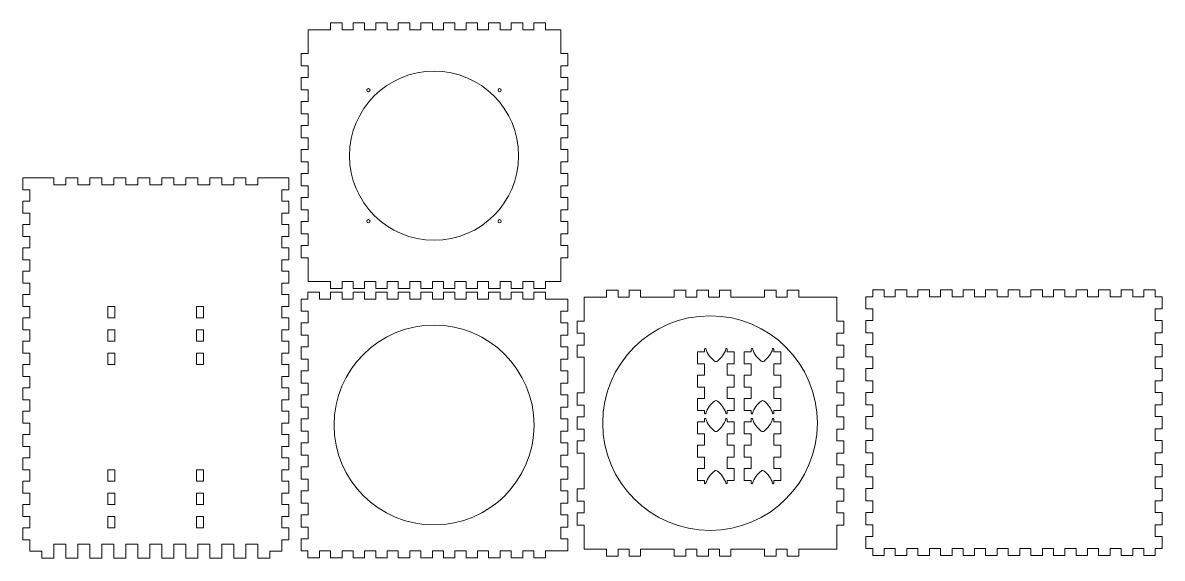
# Model space of a CAD drawing. Header units: millimetres. Extents: x -244 to 742, y -6 to 1081.
# Drawn here: x -244 to 732, y 622 to 1081 of the extents above; entities that cross this region are included whole.
import ezdxf

# ---------------------------------------------------------------- set-up
doc = ezdxf.new("R2010")
doc.units = ezdxf.units.MM
doc.layers.add('cut', color=1, linetype='Continuous', lineweight=20, true_color=0xff0000)

msp = doc.modelspace()

# ---------------------------------------------------------------- linework, layer by layer
at = {"layer": 'cut'}
for p, q in [((9.78, 1075), (0, 1075)), ((0, 1064.61), (0, 1075)), ((9.78, 1075), (19.26, 1075)), ((19.26, 1075), (19.26, 1081)), ((19.26, 1081), (29.14, 1081)), ((29.14, 1081), (29.14, 1075)), ((29.14, 1075), (38.62, 1075)), ((38.62, 1075), (38.62, 1081)), ((38.62, 1081), (48.5, 1081)), ((48.5, 1081), (48.5, 1075)), ((48.5, 1075), (57.98, 1075)), ((57.98, 1075), (57.98, 1081)), ((57.98, 1081), (67.86, 1081)), ((67.86, 1081), (67.86, 1075)), ((67.86, 1075), (77.34, 1075)), ((77.34, 1075), (77.34, 1081)), ((77.34, 1081), (87.22, 1081)), ((87.22, 1081), (87.22, 1075)), ((87.22, 1075), (96.7, 1075)), ((96.7, 1075), (96.7, 1081)), ((96.7, 1081), (106.58, 1081)), ((106.58, 1081), (106.58, 1075)), ((106.58, 1075), (116.06, 1075)), ((116.06, 1075), (116.06, 1081)), ((116.06, 1081), (125.94, 1081)), ((125.94, 1081), (125.94, 1075)), ((125.94, 1075), (135.42, 1075)), ((135.42, 1075), (135.42, 1081)), ((135.42, 1081), (145.3, 1081)), ((145.3, 1081), (145.3, 1075)), ((145.3, 1075), (154.78, 1075)), ((154.78, 1075), (154.78, 1081)), ((154.78, 1081), (164.66, 1081)), ((164.66, 1081), (164.66, 1075)), ((164.66, 1075), (174.14, 1075)), ((174.14, 1075), (174.14, 1081)), ((174.14, 1081), (184.02, 1081)), ((184.02, 1081), (184.02, 1075)), ((184.02, 1075), (193.5, 1075)), ((193.5, 1075), (193.5, 1081)), ((193.5, 1081), (203.38, 1081)), ((203.38, 1081), (203.38, 1075)), ((203.38, 1075), (212.86, 1075)), ((212.86, 1075), (216.74, 1075)), ((216.74, 1054.53), (216.74, 1075)), ((0, 1054.53), (0, 1064.61)), ((-6, 1044.04), (-6, 1054.53)), ((-6, 1054.53), (0, 1054.53)), ((222.74, 1054.53), (216.74, 1054.53)), ((222.74, 1044.04), (222.74, 1054.53)), ((0, 1044.04), (-6, 1044.04)), ((0, 1033.96), (0, 1044.04)), ((216.74, 1033.96), (216.74, 1044.04)), ((216.74, 1044.04), (222.74, 1044.04)), ((-6, 1023.47), (-6, 1033.96)), ((-6, 1033.96), (0, 1033.96)), ((222.74, 1033.96), (216.74, 1033.96)), ((222.74, 1023.47), (222.74, 1033.96)), ((0, 1023.47), (-6, 1023.47)), ((0, 1013.39), (0, 1023.47)), ((216.74, 1013.39), (216.74, 1023.47)), ((216.74, 1023.47), (222.74, 1023.47)), ((-6, 1002.9), (-6, 1013.39)), ((-6, 1013.39), (0, 1013.39)), ((222.74, 1013.39), (216.74, 1013.39)), ((222.74, 1002.9), (222.74, 1013.39)), ((0, 1002.9), (-6, 1002.9)), ((0, 992.81), (0, 1002.9)), ((216.74, 992.81), (216.74, 1002.9)), ((216.74, 1002.9), (222.74, 1002.9)), ((-6, 982.33), (-6, 992.81)), ((-6, 992.81), (0, 992.81)), ((222.74, 992.81), (216.74, 992.81)), ((222.74, 982.33), (222.74, 992.81)), ((0, 982.33), (-6, 982.33)), ((0, 972.24), (0, 982.33)), ((216.74, 972.24), (216.74, 982.33)), ((216.74, 982.33), (222.74, 982.33)), ((-6, 961.76), (-6, 972.24)), ((-6, 972.24), (0, 972.24)), ((222.74, 972.24), (216.74, 972.24)), ((222.74, 961.76), (222.74, 972.24)), ((0, 961.76), (-6, 961.76)), ((0, 951.67), (0, 961.76)), ((216.74, 951.67), (216.74, 961.76)), ((216.74, 961.76), (222.74, 961.76)), ((-228.26, 947.89), (-244.45, 947.89)), ((-244.45, 947.89), (-244.45, 937.69)), ((-217.77, 947.89), (-228.26, 947.89)), ((-217.77, 941.89), (-217.77, 947.89)), ((-197.2, 947.89), (-207.69, 947.89)), ((-207.69, 947.89), (-207.69, 941.89)), ((-197.2, 941.89), (-197.2, 947.89)), ((-176.63, 947.89), (-187.12, 947.89)), ((-187.12, 947.89), (-187.12, 941.89)), ((-176.63, 941.89), (-176.63, 947.89)), ((-156.06, 947.89), (-166.55, 947.89)), ((-166.55, 947.89), (-166.55, 941.89)), ((-156.06, 941.89), (-156.06, 947.89)), ((-135.49, 947.89), (-145.97, 947.89)), ((-145.97, 947.89), (-145.97, 941.89)), ((-135.49, 941.89), (-135.49, 947.89)), ((-114.92, 947.89), (-125.4, 947.89)), ((-125.4, 947.89), (-125.4, 941.89)), ((-114.92, 941.89), (-114.92, 947.89)), ((-94.35, 947.89), (-104.83, 947.89)), ((-104.83, 947.89), (-104.83, 941.89)), ((-94.35, 941.89), (-94.35, 947.89)), ((-73.77, 947.89), (-84.26, 947.89)), ((-84.26, 947.89), (-84.26, 941.89)), ((-73.77, 941.89), (-73.77, 947.89)), ((-53.2, 947.89), (-63.69, 947.89)), ((-63.69, 947.89), (-63.69, 941.89)), ((-53.2, 941.89), (-53.2, 947.89)), ((-43.12, 947.89), (-16.45, 947.89)), ((-43.12, 947.89), (-43.12, 941.89)), ((-16.45, 947.89), (-16.45, 937.69)), ((-6, 941.19), (-6, 951.67)), ((-6, 951.67), (0, 951.67)), ((222.74, 951.67), (216.74, 951.67)), ((222.74, 941.19), (222.74, 951.67)), ((-244.45, 937.69), (-238.45, 937.69)), ((-238.45, 937.69), (-238.45, 927.89)), ((-207.69, 941.89), (-217.77, 941.89)), ((-187.12, 941.89), (-197.2, 941.89)), ((-166.55, 941.89), (-176.63, 941.89)), ((-145.97, 941.89), (-156.06, 941.89)), ((-125.4, 941.89), (-135.49, 941.89)), ((-104.83, 941.89), (-114.92, 941.89)), ((-84.26, 941.89), (-94.35, 941.89)), ((-63.69, 941.89), (-73.77, 941.89)), ((-43.12, 941.89), (-53.2, 941.89)), ((-16.45, 937.69), (-22.45, 937.69)), ((-22.45, 937.69), (-22.45, 927.89)), ((0, 941.19), (-6, 941.19)), ((0, 931.1), (0, 941.19)), ((216.74, 931.1), (216.74, 941.19)), ((216.74, 941.19), (222.74, 941.19)), ((-238.45, 927.89), (-244.45, 927.89)), ((-244.45, 927.89), (-244.45, 917.69)), ((-22.45, 927.89), (-16.45, 927.89)), ((-16.45, 927.89), (-16.45, 917.69)), ((-6, 920.61), (-6, 931.1)), ((-6, 931.1), (0, 931.1)), ((222.74, 931.1), (216.74, 931.1)), ((222.74, 920.61), (222.74, 931.1)), ((0, 920.61), (-6, 920.61)), ((0, 910.53), (0, 920.61)), ((216.74, 910.53), (216.74, 920.61)), ((216.74, 920.61), (222.74, 920.61)), ((-244.45, 917.69), (-238.45, 917.69)), ((-238.45, 917.69), (-238.45, 907.89)), ((-16.45, 917.69), (-22.45, 917.69)), ((-22.45, 917.69), (-22.45, 907.89)), ((-6, 900.04), (-6, 910.53)), ((-6, 910.53), (0, 910.53)), ((222.74, 910.53), (216.74, 910.53)), ((222.74, 900.04), (222.74, 910.53)), ((-238.45, 907.89), (-244.45, 907.89)), ((-244.45, 907.89), (-244.45, 897.69)), ((-22.45, 907.89), (-16.45, 907.89)), ((-16.45, 907.89), (-16.45, 897.69)), ((0, 900.04), (-6, 900.04)), ((0, 889.96), (0, 900.04)), ((216.74, 889.96), (216.74, 900.04)), ((216.74, 900.04), (222.74, 900.04)), ((-244.45, 897.69), (-238.45, 897.69)), ((-238.45, 897.69), (-238.45, 887.89)), ((-16.45, 897.69), (-22.45, 897.69)), ((-22.45, 897.69), (-22.45, 887.89)), ((-6, 879.47), (-6, 889.96)), ((-6, 889.96), (0, 889.96)), ((222.74, 889.96), (216.74, 889.96)), ((222.74, 879.47), (222.74, 889.96)), ((-238.45, 887.89), (-244.45, 887.89)), ((-244.45, 887.89), (-244.45, 877.69)), ((-22.45, 887.89), (-16.45, 887.89)), ((-16.45, 887.89), (-16.45, 877.69)), ((0, 879.47), (-6, 879.47)), ((0, 869.39), (0, 879.47)), ((216.74, 859), (216.74, 879.47)), ((216.74, 879.47), (222.74, 879.47)), ((-244.45, 877.69), (-238.45, 877.69)), ((-238.45, 877.69), (-238.45, 867.89)), ((-16.45, 877.69), (-22.45, 877.69)), ((-22.45, 877.69), (-22.45, 867.89)), ((0, 869.39), (0, 859)), ((-238.45, 867.89), (-244.45, 867.89)), ((-244.45, 867.89), (-244.45, 857.69)), ((-22.45, 867.89), (-16.45, 867.89)), ((-16.45, 867.89), (-16.45, 857.69)), ((-244.45, 857.69), (-238.45, 857.69)), ((-238.45, 857.69), (-238.45, 847.89)), ((-16.45, 857.69), (-22.45, 857.69)), ((-22.45, 857.69), (-22.45, 847.89)), ((-0.1, 844), (-0.1, 850)), ((-0.1, 850), (9.78, 850)), ((19.26, 859), (0, 859)), ((9.78, 850), (9.78, 844)), ((19.26, 859), (19.26, 853)), ((19.26, 853), (29.14, 853)), ((19.26, 844), (19.26, 850)), ((19.26, 850), (29.14, 850)), ((29.14, 853), (29.14, 859)), ((29.14, 859), (38.62, 859)), ((29.14, 850), (29.14, 844)), ((38.62, 859), (38.62, 853)), ((38.62, 853), (48.5, 853)), ((38.62, 844), (38.62, 850)), ((38.62, 850), (48.5, 850)), ((48.5, 853), (48.5, 859)), ((48.5, 859), (57.98, 859)), ((48.5, 850), (48.5, 844)), ((57.98, 859), (57.98, 853)), ((57.98, 853), (67.86, 853)), ((57.98, 844), (57.98, 850)), ((57.98, 850), (67.86, 850)), ((67.86, 853), (67.86, 859)), ((67.86, 859), (77.34, 859)), ((67.86, 850), (67.86, 844)), ((77.34, 859), (77.34, 853)), ((77.34, 853), (87.22, 853)), ((77.34, 844), (77.34, 850)), ((77.34, 850), (87.22, 850)), ((87.22, 853), (87.22, 859)), ((87.22, 859), (96.7, 859)), ((87.22, 850), (87.22, 844)), ((96.7, 859), (96.7, 853)), ((96.7, 853), (106.58, 853)), ((96.7, 844), (96.7, 850)), ((96.7, 850), (106.58, 850)), ((106.58, 853), (106.58, 859)), ((106.58, 859), (116.06, 859)), ((106.58, 850), (106.58, 844)), ((116.06, 859), (116.06, 853)), ((116.06, 853), (125.94, 853)), ((116.06, 844), (116.06, 850)), ((116.06, 850), (125.94, 850)), ((125.94, 853), (125.94, 859)), ((125.94, 859), (135.42, 859)), ((125.94, 850), (125.94, 844)), ((135.42, 859), (135.42, 853)), ((135.42, 853), (145.3, 853)), ((135.42, 844), (135.42, 850)), ((135.42, 850), (145.3, 850)), ((145.3, 853), (145.3, 859)), ((145.3, 859), (154.78, 859)), ((145.3, 850), (145.3, 844)), ((154.78, 859), (154.78, 853)), ((154.78, 853), (164.66, 853)), ((154.78, 844), (154.78, 850)), ((154.78, 850), (164.66, 850)), ((164.66, 853), (164.66, 859)), ((164.66, 859), (174.14, 859)), ((164.66, 850), (164.66, 844)), ((174.14, 859), (174.14, 853)), ((174.14, 853), (184.02, 853)), ((174.14, 844), (174.14, 850)), ((174.14, 850), (184.02, 850)), ((184.02, 853), (184.02, 859)), ((184.02, 859), (193.5, 859)), ((184.02, 850), (184.02, 844)), ((193.5, 859), (193.5, 853)), ((193.5, 853), (203.38, 853)), ((193.5, 844), (193.5, 850)), ((193.5, 850), (203.38, 850)), ((203.38, 853), (203.38, 859)), ((203.38, 859), (212.86, 859)), ((203.38, 850), (203.38, 844)), ((212.86, 859), (216.74, 859)), ((255.77, 845.69), (255.77, 851.69)), ((255.77, 851.69), (265.65, 851.69)), ((265.65, 851.69), (265.65, 845.69)), ((275.13, 845.69), (275.13, 851.69)), ((275.13, 851.69), (285.01, 851.69)), ((285.01, 851.69), (285.01, 845.69)), ((313.85, 845.69), (313.85, 851.69)), ((313.85, 851.69), (323.73, 851.69)), ((323.73, 851.69), (323.73, 845.69)), ((333.21, 845.69), (333.21, 851.69)), ((333.21, 851.69), (343.09, 851.69)), ((343.09, 851.69), (343.09, 845.69)), ((352.57, 845.69), (352.57, 851.69)), ((352.57, 851.69), (362.45, 851.69)), ((362.45, 851.69), (362.45, 845.69)), ((391.29, 845.69), (391.29, 851.69)), ((391.29, 851.69), (401.17, 851.69)), ((401.17, 851.69), (401.17, 845.69)), ((410.65, 845.69), (410.65, 851.69)), ((410.65, 851.69), (420.53, 851.69)), ((420.53, 851.69), (420.53, 845.69)), ((483.9, 846), (483.9, 852)), ((483.9, 852), (493.78, 852)), ((493.78, 852), (493.78, 846)), ((503.26, 846), (503.26, 852)), ((503.26, 852), (513.14, 852)), ((513.14, 852), (513.14, 846)), ((522.62, 846), (522.62, 852)), ((522.62, 852), (532.5, 852)), ((532.5, 852), (532.5, 846)), ((541.98, 846), (541.98, 852)), ((541.98, 852), (551.86, 852)), ((551.86, 852), (551.86, 846)), ((561.34, 846), (561.34, 852)), ((561.34, 852), (571.22, 852)), ((571.22, 852), (571.22, 846)), ((580.7, 846), (580.7, 852)), ((580.7, 852), (590.58, 852)), ((590.58, 852), (590.58, 846)), ((600.06, 846), (600.06, 852)), ((600.06, 852), (609.94, 852)), ((609.94, 852), (609.94, 846)), ((619.42, 846), (619.42, 852)), ((619.42, 852), (629.3, 852)), ((629.3, 852), (629.3, 846)), ((638.78, 846), (638.78, 852)), ((638.78, 852), (648.66, 852)), ((648.66, 852), (648.66, 846)), ((658.14, 846), (658.14, 852)), ((658.14, 852), (668.02, 852)), ((668.02, 852), (668.02, 846)), ((677.5, 846), (677.5, 852)), ((677.5, 852), (687.38, 852)), ((687.38, 852), (687.38, 846)), ((696.86, 846), (696.86, 852)), ((696.86, 852), (706.74, 852)), ((706.74, 852), (706.74, 846)), ((716.22, 846), (716.22, 852)), ((716.22, 852), (726.1, 852)), ((726.1, 852), (726.1, 846)), ((-238.45, 847.89), (-244.45, 847.89)), ((-244.45, 847.89), (-244.45, 837.69)), ((-22.45, 847.89), (-16.45, 847.89)), ((-16.45, 847.89), (-16.45, 837.69)), ((-6, 833.61), (-6, 844)), ((-6, 844), (-0.1, 844)), ((9.78, 844), (19.26, 844)), ((29.14, 844), (38.62, 844)), ((48.5, 844), (57.98, 844)), ((67.86, 844), (77.34, 844)), ((87.22, 844), (96.7, 844)), ((106.58, 844), (116.06, 844)), ((125.94, 844), (135.42, 844)), ((145.3, 844), (154.78, 844)), ((164.66, 844), (174.14, 844)), ((184.02, 844), (193.5, 844)), ((203.38, 844), (212.86, 844)), ((212.86, 844), (222.74, 844)), ((222.74, 844), (222.74, 833.61)), ((246.29, 845.69), (236.51, 845.69)), ((236.51, 835.31), (236.51, 845.69)), ((246.29, 845.69), (255.77, 845.69)), ((265.65, 845.69), (275.13, 845.69)), ((285.01, 845.69), (313.85, 845.69)), ((323.73, 845.69), (333.21, 845.69)), ((343.09, 845.69), (352.57, 845.69)), ((362.45, 845.69), (391.29, 845.69)), ((401.17, 845.69), (410.65, 845.69)), ((420.53, 845.69), (453.25, 845.69)), ((453.25, 825.22), (453.25, 845.69)), ((478, 835.61), (478, 846)), ((478, 846), (483.9, 846)), ((493.78, 846), (503.26, 846)), ((513.14, 846), (522.62, 846)), ((532.5, 846), (541.98, 846)), ((551.86, 846), (561.34, 846)), ((571.22, 846), (580.7, 846)), ((590.58, 846), (600.06, 846)), ((609.94, 846), (619.42, 846)), ((629.3, 846), (638.78, 846)), ((648.66, 846), (658.14, 846)), ((668.02, 846), (677.5, 846)), ((687.38, 846), (696.86, 846)), ((706.74, 846), (716.22, 846)), ((726.1, 846), (732, 846)), ((732, 846), (732, 835.61)), ((-244.45, 837.69), (-238.45, 837.69)), ((-238.45, 837.69), (-238.45, 827.89)), ((-165.45, 837.69), (-171.45, 837.69)), ((-171.45, 837.69), (-171.45, 827.89)), ((-165.45, 837.69), (-165.45, 827.89)), ((-95.45, 837.69), (-89.45, 837.69)), ((-95.45, 837.69), (-95.45, 827.89)), ((-89.45, 837.69), (-89.45, 827.89)), ((-16.45, 837.69), (-22.45, 837.69)), ((-22.45, 837.69), (-22.45, 827.89)), ((0, 833.61), (-6, 833.61)), ((0, 823.53), (0, 833.61)), ((216.74, 823.53), (216.74, 833.61)), ((216.74, 833.61), (222.74, 833.61)), ((236.51, 825.22), (236.51, 835.31)), ((484, 835.61), (478, 835.61)), ((484, 825.53), (484, 835.61)), ((726, 825.53), (726, 835.61)), ((726, 835.61), (732, 835.61)), ((-238.45, 827.89), (-244.45, 827.89)), ((-244.45, 827.89), (-244.45, 817.69)), ((-171.45, 827.89), (-165.45, 827.89)), ((-89.45, 827.89), (-95.45, 827.89)), ((-22.45, 827.89), (-16.45, 827.89)), ((-16.45, 827.89), (-16.45, 817.69)), ((-6, 813.04), (-6, 823.53)), ((-6, 823.53), (0, 823.53)), ((222.74, 823.53), (216.74, 823.53)), ((222.74, 813.04), (222.74, 823.53)), ((230.51, 814.74), (230.51, 825.22)), ((230.51, 825.22), (236.51, 825.22)), ((459.25, 825.22), (453.25, 825.22)), ((459.25, 814.74), (459.25, 825.22)), ((478, 815.04), (478, 825.53)), ((478, 825.53), (484, 825.53)), ((732, 825.53), (726, 825.53)), ((732, 815.04), (732, 825.53)), ((-244.45, 817.69), (-238.45, 817.69)), ((-238.45, 817.69), (-238.45, 807.89)), ((-165.45, 817.69), (-171.45, 817.69)), ((-171.45, 817.69), (-171.45, 807.89)), ((-165.45, 817.69), (-165.45, 807.89)), ((-95.45, 817.69), (-89.45, 817.69)), ((-95.45, 817.69), (-95.45, 807.89)), ((-89.45, 817.69), (-89.45, 807.89)), ((-16.45, 817.69), (-22.45, 817.69)), ((-22.45, 817.69), (-22.45, 807.89)), ((0, 813.04), (-6, 813.04)), ((0, 802.96), (0, 813.04)), ((216.74, 802.96), (216.74, 813.04)), ((216.74, 813.04), (222.74, 813.04)), ((236.51, 814.74), (230.51, 814.74)), ((236.51, 804.65), (236.51, 814.74)), ((453.25, 804.65), (453.25, 814.74)), ((453.25, 814.74), (459.25, 814.74)), ((484, 815.04), (478, 815.04)), ((484, 804.96), (484, 815.04)), ((726, 804.96), (726, 815.04)), ((726, 815.04), (732, 815.04)), ((-238.45, 807.89), (-244.45, 807.89)), ((-244.45, 807.89), (-244.45, 797.69)), ((-171.45, 807.89), (-165.45, 807.89)), ((-89.45, 807.89), (-95.45, 807.89)), ((-22.45, 807.89), (-16.45, 807.89)), ((-16.45, 807.89), (-16.45, 797.69)), ((-6, 792.47), (-6, 802.96)), ((-6, 802.96), (0, 802.96)), ((222.74, 802.96), (216.74, 802.96)), ((222.74, 792.47), (222.74, 802.96)), ((230.51, 794.17), (230.51, 804.65)), ((230.51, 804.65), (236.51, 804.65)), ((339.88, 801.21), (339.88, 798.79)), ((359.14, 801.17), (359.14, 798.79)), ((379.88, 801.21), (379.88, 798.79)), ((399.14, 801.17), (399.14, 798.79)), ((459.25, 804.65), (453.25, 804.65)), ((459.25, 794.17), (459.25, 804.65)), ((478, 794.47), (478, 804.96)), ((478, 804.96), (484, 804.96)), ((732, 804.96), (726, 804.96)), ((732, 794.47), (732, 804.96)), ((-244.45, 797.69), (-238.45, 797.69)), ((-238.45, 797.69), (-238.45, 787.89)), ((-165.45, 797.69), (-171.45, 797.69)), ((-171.45, 797.69), (-171.45, 787.89)), ((-165.45, 797.69), (-165.45, 787.89)), ((-95.45, 797.69), (-89.45, 797.69)), ((-95.45, 797.69), (-95.45, 787.89)), ((-89.45, 797.69), (-89.45, 787.89)), ((-16.45, 797.69), (-22.45, 797.69)), ((-22.45, 797.69), (-22.45, 787.89)), ((0, 792.47), (-6, 792.47)), ((0, 782.39), (0, 792.47)), ((216.74, 782.39), (216.74, 792.47)), ((216.74, 792.47), (222.74, 792.47)), ((236.51, 794.17), (230.51, 794.17)), ((236.51, 763.51), (236.51, 794.17)), ((333.88, 788.59), (333.88, 798.79)), ((333.88, 798.79), (339.88, 798.79)), ((365.14, 798.79), (359.14, 798.79)), ((365.14, 788.59), (365.14, 798.79)), ((373.88, 788.59), (373.88, 798.79)), ((373.88, 798.79), (379.88, 798.79)), ((405.14, 798.79), (399.14, 798.79)), ((405.14, 788.59), (405.14, 798.79)), ((453.25, 784.08), (453.25, 794.17)), ((453.25, 794.17), (459.25, 794.17)), ((484, 794.47), (478, 794.47)), ((484, 784.39), (484, 794.47)), ((726, 784.39), (726, 794.47)), ((726, 794.47), (732, 794.47)), ((-238.45, 787.89), (-244.45, 787.89)), ((-244.45, 787.89), (-244.45, 777.69)), ((-171.45, 787.89), (-165.45, 787.89)), ((-89.45, 787.89), (-95.45, 787.89)), ((-22.45, 787.89), (-16.45, 787.89)), ((-16.45, 787.89), (-16.45, 777.69)), ((-6, 771.9), (-6, 782.39)), ((-6, 782.39), (0, 782.39)), ((222.74, 782.39), (216.74, 782.39)), ((222.74, 771.9), (222.74, 782.39)), ((339.88, 788.59), (333.88, 788.59)), ((339.88, 778.79), (339.88, 788.59)), ((359.14, 778.79), (359.14, 788.59)), ((359.14, 788.59), (365.14, 788.59)), ((379.88, 788.59), (373.88, 788.59)), ((379.88, 778.79), (379.88, 788.59)), ((399.14, 778.79), (399.14, 788.59)), ((399.14, 788.59), (405.14, 788.59)), ((459.25, 784.08), (453.25, 784.08)), ((459.25, 773.59), (459.25, 784.08)), ((478, 773.9), (478, 784.39)), ((478, 784.39), (484, 784.39)), ((732, 784.39), (726, 784.39)), ((732, 773.9), (732, 784.39)), ((-244.45, 777.69), (-238.45, 777.69)), ((-238.45, 777.69), (-238.45, 767.89)), ((-16.45, 777.69), (-22.45, 777.69)), ((-22.45, 777.69), (-22.45, 767.89)), ((0, 771.9), (-6, 771.9)), ((0, 761.81), (0, 771.9)), ((216.74, 761.81), (216.74, 771.9)), ((216.74, 771.9), (222.74, 771.9)), ((333.88, 768.59), (333.88, 778.79)), ((333.88, 778.79), (339.88, 778.79)), ((365.14, 778.79), (359.14, 778.79)), ((365.14, 768.59), (365.14, 778.79)), ((373.88, 768.59), (373.88, 778.79)), ((373.88, 778.79), (379.88, 778.79)), ((405.14, 778.79), (399.14, 778.79)), ((405.14, 768.59), (405.14, 778.79)), ((453.25, 763.51), (453.25, 773.59)), ((453.25, 773.59), (459.25, 773.59)), ((484, 773.9), (478, 773.9)), ((484, 763.81), (484, 773.9)), ((726, 763.81), (726, 773.9)), ((726, 773.9), (732, 773.9)), ((-238.45, 767.89), (-244.45, 767.89)), ((-244.45, 767.89), (-244.45, 757.69)), ((-22.45, 767.89), (-16.45, 767.89)), ((-16.45, 767.89), (-16.45, 757.69)), ((-6, 751.33), (-6, 761.81)), ((-6, 761.81), (0, 761.81)), ((222.74, 761.81), (216.74, 761.81)), ((222.74, 751.33), (222.74, 761.81)), ((230.51, 753.02), (230.51, 763.51)), ((230.51, 763.51), (236.51, 763.51)), ((339.88, 768.59), (333.88, 768.59)), ((339.88, 758.79), (339.88, 768.59)), ((359.14, 758.79), (359.14, 768.59)), ((359.14, 768.59), (365.14, 768.59)), ((379.88, 768.59), (373.88, 768.59)), ((379.88, 758.79), (379.88, 768.59)), ((399.14, 758.79), (399.14, 768.59)), ((399.14, 768.59), (405.14, 768.59)), ((459.25, 763.51), (453.25, 763.51)), ((459.25, 753.02), (459.25, 763.51)), ((478, 753.33), (478, 763.81)), ((478, 763.81), (484, 763.81)), ((732, 763.81), (726, 763.81)), ((732, 753.33), (732, 763.81)), ((-244.45, 757.69), (-238.45, 757.69)), ((-238.45, 757.69), (-238.45, 747.89)), ((-16.45, 757.69), (-22.45, 757.69)), ((-22.45, 757.69), (-22.45, 747.89)), ((236.51, 753.02), (230.51, 753.02)), ((236.51, 742.94), (236.51, 753.02)), ((333.88, 748.59), (333.88, 758.79)), ((333.88, 758.79), (339.88, 758.79)), ((365.14, 758.79), (359.14, 758.79)), ((365.14, 748.59), (365.14, 758.79)), ((373.88, 748.59), (373.88, 758.79)), ((373.88, 758.79), (379.88, 758.79)), ((405.14, 758.79), (399.14, 758.79)), ((405.14, 748.59), (405.14, 758.79)), ((453.25, 742.94), (453.25, 753.02)), ((453.25, 753.02), (459.25, 753.02)), ((484, 753.33), (478, 753.33)), ((484, 743.24), (484, 753.33)), ((726, 743.24), (726, 753.33)), ((726, 753.33), (732, 753.33)), ((-238.45, 747.89), (-244.45, 747.89)), ((-244.45, 747.89), (-244.45, 737.69)), ((-22.45, 747.89), (-16.45, 747.89)), ((-16.45, 747.89), (-16.45, 737.69)), ((0, 751.33), (-6, 751.33)), ((0, 741.24), (0, 751.33)), ((216.74, 741.24), (216.74, 751.33)), ((216.74, 751.33), (222.74, 751.33)), ((230.51, 732.45), (230.51, 742.94)), ((230.51, 742.94), (236.51, 742.94)), ((339.88, 748.59), (333.88, 748.59)), ((339.88, 746.18), (339.88, 748.59)), ((359.14, 748.59), (365.14, 748.59)), ((359.14, 746.22), (359.14, 748.59)), ((379.88, 748.59), (373.88, 748.59)), ((379.88, 746.18), (379.88, 748.59)), ((399.14, 748.59), (405.14, 748.59)), ((399.14, 746.22), (399.14, 748.59)), ((459.25, 742.94), (453.25, 742.94)), ((459.25, 732.45), (459.25, 742.94)), ((478, 732.76), (478, 743.24)), ((478, 743.24), (484, 743.24)), ((732, 743.24), (726, 743.24)), ((732, 732.76), (732, 743.24)), ((-244.45, 737.69), (-238.45, 737.69)), ((-238.45, 737.69), (-238.45, 727.89)), ((-16.45, 737.69), (-22.45, 737.69)), ((-22.45, 737.69), (-22.45, 727.89)), ((-6, 730.76), (-6, 741.24)), ((-6, 741.24), (0, 741.24)), ((222.74, 741.24), (216.74, 741.24)), ((222.74, 730.76), (222.74, 741.24)), ((236.51, 732.45), (230.51, 732.45)), ((236.51, 722.37), (236.51, 732.45)), ((333.88, 728.59), (333.88, 738.79)), ((333.88, 738.79), (339.88, 738.79)), ((339.88, 741.21), (339.88, 738.79)), ((359.14, 741.17), (359.14, 738.79)), ((365.14, 738.79), (359.14, 738.79)), ((365.14, 728.59), (365.14, 738.79)), ((373.88, 728.59), (373.88, 738.79)), ((373.88, 738.79), (379.88, 738.79)), ((379.88, 741.21), (379.88, 738.79)), ((399.14, 741.17), (399.14, 738.79)), ((405.14, 738.79), (399.14, 738.79)), ((405.14, 728.59), (405.14, 738.79)), ((453.25, 722.37), (453.25, 732.45)), ((453.25, 732.45), (459.25, 732.45)), ((484, 732.76), (478, 732.76)), ((484, 722.67), (484, 732.76)), ((726, 722.67), (726, 732.76)), ((726, 732.76), (732, 732.76)), ((-238.45, 727.89), (-244.45, 727.89)), ((-244.45, 727.89), (-244.45, 717.69)), ((-22.45, 727.89), (-16.45, 727.89)), ((-16.45, 727.89), (-16.45, 717.69)), ((0, 730.76), (-6, 730.76)), ((0, 720.67), (0, 730.76)), ((216.74, 720.67), (216.74, 730.76)), ((216.74, 730.76), (222.74, 730.76)), ((339.88, 728.59), (333.88, 728.59)), ((339.88, 718.79), (339.88, 728.59)), ((359.14, 718.79), (359.14, 728.59)), ((359.14, 728.59), (365.14, 728.59)), ((379.88, 728.59), (373.88, 728.59)), ((379.88, 718.79), (379.88, 728.59)), ((399.14, 718.79), (399.14, 728.59)), ((399.14, 728.59), (405.14, 728.59)), ((478, 712.19), (478, 722.67)), ((478, 722.67), (484, 722.67)), ((732, 722.67), (726, 722.67)), ((732, 712.19), (732, 722.67)), ((-244.45, 717.69), (-238.45, 717.69)), ((-238.45, 717.69), (-238.45, 707.89)), ((-16.45, 717.69), (-22.45, 717.69)), ((-22.45, 717.69), (-22.45, 707.89)), ((-6, 710.19), (-6, 720.67)), ((-6, 720.67), (0, 720.67)), ((222.74, 720.67), (216.74, 720.67)), ((222.74, 710.19), (222.74, 720.67)), ((230.51, 711.88), (230.51, 722.37)), ((230.51, 722.37), (236.51, 722.37)), ((333.88, 708.59), (333.88, 718.79)), ((333.88, 718.79), (339.88, 718.79)), ((365.14, 718.79), (359.14, 718.79)), ((365.14, 708.59), (365.14, 718.79)), ((373.88, 708.59), (373.88, 718.79)), ((373.88, 718.79), (379.88, 718.79)), ((405.14, 718.79), (399.14, 718.79)), ((405.14, 708.59), (405.14, 718.79)), ((459.25, 722.37), (453.25, 722.37)), ((459.25, 711.88), (459.25, 722.37)), ((-238.45, 707.89), (-244.45, 707.89)), ((-244.45, 707.89), (-244.45, 697.69)), ((-22.45, 707.89), (-16.45, 707.89)), ((-16.45, 707.89), (-16.45, 697.69)), ((0, 710.19), (-6, 710.19)), ((0, 700.1), (0, 710.19)), ((216.74, 700.1), (216.74, 710.19)), ((216.74, 710.19), (222.74, 710.19)), ((236.51, 711.88), (230.51, 711.88)), ((236.51, 681.22), (236.51, 711.88)), ((339.88, 708.59), (333.88, 708.59)), ((339.88, 698.79), (339.88, 708.59)), ((359.14, 698.79), (359.14, 708.59)), ((359.14, 708.59), (365.14, 708.59)), ((379.88, 708.59), (373.88, 708.59)), ((379.88, 698.79), (379.88, 708.59)), ((399.14, 698.79), (399.14, 708.59)), ((399.14, 708.59), (405.14, 708.59)), ((453.25, 701.79), (453.25, 711.88)), ((453.25, 711.88), (459.25, 711.88)), ((484, 712.19), (478, 712.19)), ((484, 702.1), (484, 712.19)), ((726, 702.1), (726, 712.19)), ((726, 712.19), (732, 712.19)), ((-244.45, 697.69), (-238.45, 697.69)), ((-238.45, 697.69), (-238.45, 687.89)), ((-165.45, 697.69), (-171.45, 697.69)), ((-171.45, 697.69), (-171.45, 687.89)), ((-165.45, 697.69), (-165.45, 687.89)), ((-95.45, 697.69), (-89.45, 697.69)), ((-95.45, 697.69), (-95.45, 687.89)), ((-89.45, 697.69), (-89.45, 687.89)), ((-16.45, 697.69), (-22.45, 697.69)), ((-22.45, 697.69), (-22.45, 687.89)), ((-6, 689.61), (-6, 700.1)), ((-6, 700.1), (0, 700.1)), ((222.74, 700.1), (216.74, 700.1)), ((222.74, 689.61), (222.74, 700.1)), ((333.88, 688.59), (333.88, 698.79)), ((333.88, 698.79), (339.88, 698.79)), ((365.14, 698.79), (359.14, 698.79)), ((365.14, 688.59), (365.14, 698.79)), ((373.88, 688.59), (373.88, 698.79)), ((373.88, 698.79), (379.88, 698.79)), ((405.14, 698.79), (399.14, 698.79)), ((405.14, 688.59), (405.14, 698.79)), ((459.25, 701.79), (453.25, 701.79)), ((459.25, 691.31), (459.25, 701.79)), ((478, 691.61), (478, 702.1)), ((478, 702.1), (484, 702.1)), ((732, 702.1), (726, 702.1)), ((732, 691.61), (732, 702.1)), ((-238.45, 687.89), (-244.45, 687.89)), ((-244.45, 687.89), (-244.45, 677.69)), ((-171.45, 687.89), (-165.45, 687.89)), ((-89.45, 687.89), (-95.45, 687.89)), ((-22.45, 687.89), (-16.45, 687.89)), ((-16.45, 687.89), (-16.45, 677.69)), ((0, 689.61), (-6, 689.61)), ((0, 679.53), (0, 689.61)), ((216.74, 679.53), (216.74, 689.61)), ((216.74, 689.61), (222.74, 689.61)), ((339.88, 688.59), (333.88, 688.59)), ((339.88, 686.18), (339.88, 688.59)), ((359.14, 688.59), (365.14, 688.59)), ((359.14, 686.22), (359.14, 688.59)), ((379.88, 688.59), (373.88, 688.59)), ((379.88, 686.18), (379.88, 688.59)), ((399.14, 688.59), (405.14, 688.59)), ((399.14, 686.22), (399.14, 688.59)), ((453.25, 681.22), (453.25, 691.31)), ((453.25, 691.31), (459.25, 691.31)), ((484, 691.61), (478, 691.61)), ((484, 681.53), (484, 691.61)), ((726, 681.53), (726, 691.61)), ((726, 691.61), (732, 691.61)), ((-244.45, 677.69), (-238.45, 677.69)), ((-238.45, 677.69), (-238.45, 667.89)), ((-165.45, 677.69), (-171.45, 677.69)), ((-171.45, 677.69), (-171.45, 667.89)), ((-165.45, 677.69), (-165.45, 667.89)), ((-95.45, 677.69), (-89.45, 677.69)), ((-95.45, 677.69), (-95.45, 667.89)), ((-89.45, 677.69), (-89.45, 667.89)), ((-16.45, 677.69), (-22.45, 677.69)), ((-22.45, 677.69), (-22.45, 667.89)), ((-6, 669.04), (-6, 679.53)), ((-6, 679.53), (0, 679.53)), ((222.74, 679.53), (216.74, 679.53)), ((222.74, 669.04), (222.74, 679.53)), ((230.51, 670.74), (230.51, 681.22)), ((230.51, 681.22), (236.51, 681.22)), ((459.25, 681.22), (453.25, 681.22)), ((459.25, 670.74), (459.25, 681.22)), ((478, 671.04), (478, 681.53)), ((478, 681.53), (484, 681.53)), ((732, 681.53), (726, 681.53)), ((732, 671.04), (732, 681.53)), ((-238.45, 667.89), (-244.45, 667.89)), ((-244.45, 667.89), (-244.45, 657.69)), ((-171.45, 667.89), (-165.45, 667.89)), ((-89.45, 667.89), (-95.45, 667.89)), ((-22.45, 667.89), (-16.45, 667.89)), ((-16.45, 667.89), (-16.45, 657.69)), ((0, 669.04), (-6, 669.04)), ((0, 658.96), (0, 669.04)), ((216.74, 658.96), (216.74, 669.04)), ((216.74, 669.04), (222.74, 669.04)), ((236.51, 670.74), (230.51, 670.74)), ((236.51, 660.65), (236.51, 670.74)), ((453.25, 660.65), (453.25, 670.74)), ((453.25, 670.74), (459.25, 670.74)), ((484, 671.04), (478, 671.04)), ((484, 660.96), (484, 671.04)), ((726, 660.96), (726, 671.04)), ((726, 671.04), (732, 671.04)), ((-244.45, 657.69), (-238.45, 657.69)), ((-238.45, 657.69), (-238.45, 647.89)), ((-165.45, 657.69), (-171.45, 657.69)), ((-171.45, 657.69), (-171.45, 647.89)), ((-165.45, 657.69), (-165.45, 647.89)), ((-95.45, 657.69), (-89.45, 657.69)), ((-95.45, 657.69), (-95.45, 647.89)), ((-89.45, 657.69), (-89.45, 647.89)), ((-16.45, 657.69), (-22.45, 657.69)), ((-22.45, 657.69), (-22.45, 647.89)), ((-6, 648.47), (-6, 658.96)), ((-6, 658.96), (0, 658.96)), ((222.74, 658.96), (216.74, 658.96)), ((222.74, 648.47), (222.74, 658.96)), ((230.51, 650.17), (230.51, 660.65)), ((230.51, 660.65), (236.51, 660.65)), ((459.25, 660.65), (453.25, 660.65)), ((459.25, 650.17), (459.25, 660.65)), ((478, 650.47), (478, 660.96)), ((478, 660.96), (484, 660.96)), ((732, 660.96), (726, 660.96)), ((732, 650.47), (732, 660.96)), ((-238.45, 647.89), (-244.45, 647.89)), ((-244.45, 647.89), (-244.45, 637.69)), ((-171.45, 647.89), (-165.45, 647.89)), ((-89.45, 647.89), (-95.45, 647.89)), ((-22.45, 647.89), (-16.45, 647.89)), ((-16.45, 647.89), (-16.45, 637.69)), ((0, 648.47), (-6, 648.47)), ((0, 638.39), (0, 648.47)), ((216.74, 638.39), (216.74, 648.47)), ((216.74, 648.47), (222.74, 648.47)), ((236.51, 650.17), (230.51, 650.17)), ((236.51, 640.08), (236.51, 650.17)), ((453.25, 629.69), (453.25, 650.17)), ((453.25, 650.17), (459.25, 650.17)), ((484, 650.47), (478, 650.47)), ((484, 640.39), (484, 650.47)), ((726, 640.39), (726, 650.47)), ((726, 650.47), (732, 650.47)), ((-244.45, 637.69), (-238.45, 637.69)), ((-238.45, 637.69), (-238.45, 627.79)), ((-16.45, 637.69), (-22.45, 637.69)), ((-22.45, 637.69), (-22.45, 627.79)), ((-6, 638.39), (0, 638.39)), ((-6, 638.39), (-6, 628)), ((222.74, 638.39), (216.74, 638.39)), ((222.74, 638.39), (222.74, 628)), ((236.51, 640.08), (236.51, 629.69)), ((478, 640.39), (484, 640.39)), ((478, 640.39), (478, 630)), ((732, 640.39), (726, 640.39)), ((732, 630), (732, 640.39)), ((-238.45, 627.79), (-228.26, 627.79)), ((-228.26, 621.79), (-228.26, 627.79)), ((-207.69, 633.79), (-217.77, 633.79)), ((-217.77, 633.79), (-217.77, 621.79)), ((-207.69, 621.79), (-207.69, 633.79)), ((-187.12, 633.79), (-197.2, 633.79)), ((-197.2, 633.79), (-197.2, 621.79)), ((-187.12, 621.79), (-187.12, 633.79)), ((-166.55, 633.79), (-176.63, 633.79)), ((-176.63, 633.79), (-176.63, 621.79)), ((-166.55, 621.79), (-166.55, 633.79)), ((-145.97, 633.79), (-156.06, 633.79)), ((-156.06, 633.79), (-156.06, 621.79)), ((-145.97, 621.79), (-145.97, 633.79)), ((-125.4, 633.79), (-135.49, 633.79)), ((-135.49, 633.79), (-135.49, 621.79)), ((-125.4, 621.79), (-125.4, 633.79)), ((-104.83, 633.79), (-114.92, 633.79)), ((-114.92, 633.79), (-114.92, 621.79)), ((-104.83, 621.79), (-104.83, 633.79)), ((-84.26, 633.79), (-94.35, 633.79)), ((-94.35, 633.79), (-94.35, 621.79)), ((-84.26, 621.79), (-84.26, 633.79)), ((-63.69, 633.79), (-73.77, 633.79)), ((-73.77, 633.79), (-73.77, 621.79)), ((-63.69, 621.79), (-63.69, 633.79)), ((-43.12, 633.79), (-53.2, 633.79)), ((-53.2, 633.79), (-53.2, 621.79)), ((-43.12, 621.79), (-43.12, 633.79)), ((-22.45, 627.79), (-32.83, 627.79)), ((-32.63, 627.79), (-32.63, 621.79)), ((-6, 628), (-0.1, 628)), ((-0.1, 628), (-0.1, 622)), ((9.78, 622), (9.78, 628)), ((9.78, 628), (19.26, 628)), ((19.26, 628), (19.26, 622)), ((29.14, 622), (29.14, 628)), ((29.14, 628), (38.62, 628)), ((38.62, 628), (38.62, 622)), ((48.5, 622), (48.5, 628)), ((48.5, 628), (57.98, 628)), ((57.98, 628), (57.98, 622)), ((67.86, 622), (67.86, 628)), ((67.86, 628), (77.34, 628)), ((77.34, 628), (77.34, 622)), ((87.22, 622), (87.22, 628)), ((87.22, 628), (96.7, 628)), ((96.7, 628), (96.7, 622)), ((106.58, 622), (106.58, 628)), ((106.58, 628), (116.06, 628)), ((116.06, 628), (116.06, 622)), ((125.94, 622), (125.94, 628)), ((125.94, 628), (135.42, 628)), ((135.42, 628), (135.42, 622)), ((145.3, 622), (145.3, 628)), ((145.3, 628), (154.78, 628)), ((154.78, 628), (154.78, 622)), ((164.66, 622), (164.66, 628)), ((164.66, 628), (174.14, 628)), ((174.14, 628), (174.14, 622)), ((184.02, 622), (184.02, 628)), ((184.02, 628), (193.5, 628)), ((193.5, 628), (193.5, 622)), ((203.38, 622), (203.38, 628)), ((203.38, 628), (212.86, 628)), ((212.86, 628), (222.74, 628)), ((255.77, 629.69), (236.51, 629.69)), ((255.77, 629.69), (255.77, 623.69)), ((265.65, 623.69), (265.65, 629.69)), ((265.65, 629.69), (275.13, 629.69)), ((275.13, 629.69), (275.13, 623.69)), ((285.01, 623.69), (285.01, 629.69)), ((285.01, 629.69), (313.85, 629.69)), ((313.85, 629.69), (313.85, 623.69)), ((323.73, 623.69), (323.73, 629.69)), ((323.73, 629.69), (333.21, 629.69)), ((333.21, 629.69), (333.21, 623.69)), ((343.09, 623.69), (343.09, 629.69)), ((343.09, 629.69), (352.57, 629.69)), ((352.57, 629.69), (352.57, 623.69)), ((362.45, 623.69), (362.45, 629.69)), ((362.45, 629.69), (391.29, 629.69)), ((391.29, 629.69), (391.29, 623.69)), ((401.17, 623.69), (401.17, 629.69)), ((401.17, 629.69), (410.65, 629.69)), ((410.65, 629.69), (410.65, 623.69)), ((420.53, 623.69), (420.53, 629.69)), ((420.53, 629.69), (449.37, 629.69)), ((449.37, 629.69), (453.25, 629.69)), ((478, 630), (483.9, 630)), ((483.9, 630), (483.9, 624)), ((493.78, 624), (493.78, 630)), ((493.78, 630), (503.26, 630)), ((503.26, 630), (503.26, 624)), ((513.14, 624), (513.14, 630)), ((513.14, 630), (522.62, 630)), ((522.62, 630), (522.62, 624)), ((532.5, 624), (532.5, 630)), ((532.5, 630), (541.98, 630)), ((541.98, 630), (541.98, 624)), ((551.86, 624), (551.86, 630)), ((551.86, 630), (561.34, 630)), ((561.34, 630), (561.34, 624)), ((571.22, 624), (571.22, 630)), ((571.22, 630), (580.7, 630)), ((580.7, 630), (580.7, 624)), ((590.58, 624), (590.58, 630)), ((590.58, 630), (600.06, 630)), ((600.06, 630), (600.06, 624)), ((609.94, 624), (609.94, 630)), ((609.94, 630), (619.42, 630)), ((619.42, 630), (619.42, 624)), ((629.3, 624), (629.3, 630)), ((629.3, 630), (638.78, 630)), ((638.78, 630), (638.78, 624)), ((648.66, 624), (648.66, 630)), ((648.66, 630), (658.14, 630)), ((658.14, 630), (658.14, 624)), ((668.02, 624), (668.02, 630)), ((668.02, 630), (677.5, 630)), ((677.5, 630), (677.5, 624)), ((687.38, 624), (687.38, 630)), ((687.38, 630), (696.86, 630)), ((696.86, 630), (696.86, 624)), ((706.74, 624), (706.74, 630)), ((706.74, 630), (716.22, 630)), ((716.22, 630), (716.22, 624)), ((726.1, 624), (726.1, 630)), ((726.1, 630), (732, 630)), ((-217.77, 621.79), (-228.26, 621.79)), ((-197.2, 621.79), (-207.69, 621.79)), ((-176.63, 621.79), (-187.12, 621.79)), ((-156.06, 621.79), (-166.55, 621.79)), ((-135.49, 621.79), (-145.97, 621.79)), ((-114.92, 621.79), (-125.4, 621.79)), ((-94.35, 621.79), (-104.83, 621.79)), ((-73.77, 621.79), (-84.26, 621.79)), ((-53.2, 621.79), (-63.69, 621.79)), ((-32.63, 621.79), (-43.12, 621.79)), ((-0.1, 622), (9.78, 622)), ((19.26, 622), (29.14, 622)), ((38.62, 622), (48.5, 622)), ((57.98, 622), (67.86, 622)), ((77.34, 622), (87.22, 622)), ((96.7, 622), (106.58, 622)), ((116.06, 622), (125.94, 622)), ((135.42, 622), (145.3, 622)), ((154.78, 622), (164.66, 622)), ((174.14, 622), (184.02, 622)), ((193.5, 622), (203.38, 622)), ((255.77, 623.69), (265.65, 623.69)), ((275.13, 623.69), (285.01, 623.69)), ((313.85, 623.69), (323.73, 623.69)), ((333.21, 623.69), (343.09, 623.69)), ((352.57, 623.69), (362.45, 623.69)), ((391.29, 623.69), (401.17, 623.69)), ((410.65, 623.69), (420.53, 623.69)), ((483.9, 624), (493.78, 624)), ((503.26, 624), (513.14, 624)), ((522.62, 624), (532.5, 624)), ((541.98, 624), (551.86, 624)), ((561.34, 624), (571.22, 624)), ((580.7, 624), (590.58, 624)), ((600.06, 624), (609.94, 624)), ((619.42, 624), (629.3, 624)), ((638.78, 624), (648.66, 624)), ((658.14, 624), (668.02, 624)), ((677.5, 624), (687.38, 624)), ((696.86, 624), (706.74, 624)), ((716.22, 624), (726.1, 624))]:
    msp.add_line(p, q, dxfattribs=at)
for centre, radius in [((108, 967), 72.5), ((51.79, 1023.21), 1.4), ((164.21, 1023.21), 1.4), ((51.79, 910.79), 1.4), ((164.21, 910.79), 1.4), ((108, 736), 85.7), ((344.51, 737.69), 92)]:
    msp.add_circle(centre, radius, dxfattribs=at)
for centre, radius, start, end in [((340.38, 801.21), 0.5, 17.5435, 180), ((360.88, 807.69), 21, 197.5435, 233.56706), ((337.88, 807.69), 21.26, 307.46816, 342.56245), ((358.64, 801.17), 0.5, 0, 162.56245), ((380.38, 801.21), 0.5, 17.5435, 180), ((400.88, 807.69), 21, 197.5435, 233.56706), ((377.88, 807.69), 21.26, 307.46816, 342.56245), ((398.64, 801.17), 0.5, 0, 162.56245), ((349.59, 792.41), 2, 233.56706, 307.46816), ((389.59, 792.41), 2, 233.56706, 307.46816), ((360.88, 739.69), 21, 126.43294, 162.4565), ((349.59, 754.98), 2, 52.53184, 126.43294), ((337.88, 739.69), 21.26, 17.43755, 52.53184), ((400.88, 739.69), 21, 126.43294, 162.4565), ((389.59, 754.98), 2, 52.53184, 126.43294), ((377.88, 739.69), 21.26, 17.43755, 52.53184), ((340.38, 746.18), 0.5, 180, 342.4565), ((358.64, 746.22), 0.5, 197.43755, 360), ((380.38, 746.18), 0.5, 180, 342.4565), ((398.64, 746.22), 0.5, 197.43755, 360), ((340.38, 741.21), 0.5, 17.5435, 180), ((360.88, 747.69), 21, 197.5435, 233.56706), ((337.88, 747.69), 21.26, 307.46816, 342.56245), ((358.64, 741.17), 0.5, 0, 162.56245), ((380.38, 741.21), 0.5, 17.5435, 180), ((400.88, 747.69), 21, 197.5435, 233.56706), ((377.88, 747.69), 21.26, 307.46816, 342.56245), ((398.64, 741.17), 0.5, 0, 162.56245), ((349.59, 732.41), 2, 233.56706, 307.46816), ((389.59, 732.41), 2, 233.56706, 307.46816), ((360.88, 679.69), 21, 126.43294, 162.4565), ((349.59, 694.98), 2, 52.53184, 126.43294), ((337.88, 679.69), 21.26, 17.43755, 52.53184), ((400.88, 679.69), 21, 126.43294, 162.4565), ((389.59, 694.98), 2, 52.53184, 126.43294), ((377.88, 679.69), 21.26, 17.43755, 52.53184), ((340.38, 686.18), 0.5, 180, 342.4565), ((358.64, 686.22), 0.5, 197.43755, 360), ((380.38, 686.18), 0.5, 180, 342.4565), ((398.64, 686.22), 0.5, 197.43755, 360)]:
    msp.add_arc(centre, radius, start, end, dxfattribs=at)

doc.saveas('drawing.dxf')
